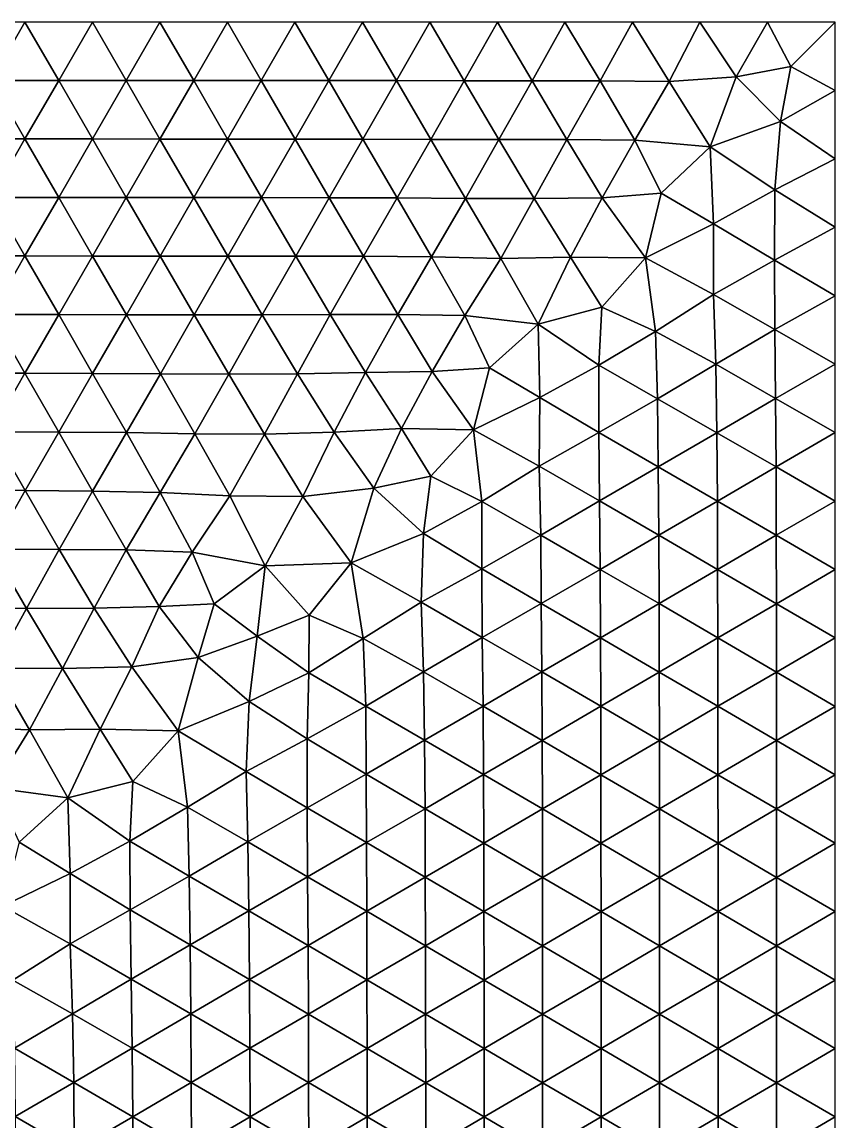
# Model space of a CAD drawing. Header units: metres. Extents: x 1 to 72, y -280 to 0.
# Drawn here: x 12.591 to 15, y -3.258 to 0 of the extents above; entities that cross this region are included whole.
import ezdxf

# ---------------------------------------------------------------- set-up
doc = ezdxf.new("R2010")
doc.units = ezdxf.units.M

msp = doc.modelspace()

# ---------------------------------------------------------------- linework, layer by layer
at = {"layer": 'layer', "color": 0}
for points in [[(12.6, 0), (12.4, 0), (12.5, -0.17322)], [(12.7, -0.17324), (12.6, 0), (12.5, -0.17322)], [(12.8, 0), (12.6, 0), (12.7, -0.17324)], [(12.9001, -0.17327), (12.8, 0), (12.7, -0.17324)], [(13, 0), (12.8, 0), (12.9001, -0.17327)], [(13.1001, -0.1733), (13, 0), (12.9001, -0.17327)], [(13.2, 0), (13, 0), (13.1001, -0.1733)], [(13.3003, -0.17336), (13.2, 0), (13.1001, -0.1733)], [(13.4, 0), (13.2, 0), (13.3003, -0.17336)], [(13.5005, -0.17347), (13.4, 0), (13.3003, -0.17336)], [(13.6, 0), (13.4, 0), (13.5005, -0.17347)], [(13.7009, -0.17367), (13.6, 0), (13.5005, -0.17347)], [(13.8, 0), (13.6, 0), (13.7009, -0.17367)], [(13.9016, -0.17393), (13.8, 0), (13.7009, -0.17367)], [(14, 0), (13.8, 0), (13.9016, -0.17393)], [(14.1026, -0.17421), (14, 0), (13.9016, -0.17393)], [(14.2, 0), (14, 0), (14.1026, -0.17421)], [(14.304, -0.17475), (14.2, 0), (14.1026, -0.17421)], [(14.4, 0), (14.2, 0), (14.304, -0.17475)], [(14.5082, -0.17604), (14.4, 0), (14.304, -0.17475)], [(14.6, 0), (14.4, 0), (14.5082, -0.17604)], [(14.7076, -0.16216), (14.6, 0), (14.5082, -0.17604)], [(14.8, 0), (14.6, 0), (14.7076, -0.16216)], [(14.8692, -0.13202), (14.8, 0), (14.7076, -0.16216)], [(15, 0), (14.8, 0), (14.8692, -0.13202)], [(15, -0.2027), (15, 0), (14.8692, -0.13202)], [(14.7076, -0.16216), (14.5082, -0.17604), (14.6298, -0.3695)], [(14.6298, -0.3695), (14.8381, -0.29486), (14.7076, -0.16216)], [(14.8381, -0.29486), (14.8692, -0.13202), (14.7076, -0.16216)], [(14.8381, -0.29486), (15, -0.2027), (14.8692, -0.13202)], [(12.6, -0.34648), (12.5, -0.17322), (12.4, -0.34644)], [(12.7, -0.17324), (12.5, -0.17322), (12.6, -0.34648)], [(12.8001, -0.34653), (12.7, -0.17324), (12.6, -0.34648)], [(12.9001, -0.17327), (12.7, -0.17324), (12.8001, -0.34653)], [(13.0002, -0.34659), (12.9001, -0.17327), (12.8001, -0.34653)], [(13.1001, -0.1733), (12.9001, -0.17327), (13.0002, -0.34659)], [(13.2004, -0.34667), (13.1001, -0.1733), (13.0002, -0.34659)], [(13.3003, -0.17336), (13.1001, -0.1733), (13.2004, -0.34667)], [(13.4008, -0.3468), (13.3003, -0.17336), (13.2004, -0.34667)], [(13.5005, -0.17347), (13.3003, -0.17336), (13.4008, -0.3468)], [(13.6014, -0.3471), (13.5005, -0.17347), (13.4008, -0.3468)], [(13.7009, -0.17367), (13.5005, -0.17347), (13.6014, -0.3471)], [(13.8025, -0.34764), (13.7009, -0.17367), (13.6014, -0.3471)], [(13.9016, -0.17393), (13.7009, -0.17367), (13.8025, -0.34764)], [(14.0042, -0.34815), (13.9016, -0.17393), (13.8025, -0.34764)], [(14.1026, -0.17421), (13.9016, -0.17393), (14.0042, -0.34815)], [(14.206, -0.34834), (14.1026, -0.17421), (14.0042, -0.34815)], [(14.304, -0.17475), (14.1026, -0.17421), (14.206, -0.34834)], [(14.4073, -0.34954), (14.304, -0.17475), (14.206, -0.34834)], [(14.5082, -0.17604), (14.304, -0.17475), (14.4073, -0.34954)], [(14.6298, -0.3695), (14.5082, -0.17604), (14.4073, -0.34954)], [(15, -0.40541), (15, -0.2027), (14.8381, -0.29486)], [(14.8215, -0.49687), (14.8381, -0.29486), (14.6298, -0.3695)], [(14.8215, -0.49687), (15, -0.40541), (14.8381, -0.29486)], [(12.6, -0.34648), (12.4, -0.34644), (12.5, -0.51971)], [(12.7001, -0.5198), (12.6, -0.34648), (12.5, -0.51971)], [(12.8001, -0.34653), (12.6, -0.34648), (12.7001, -0.5198)], [(12.9002, -0.51993), (12.8001, -0.34653), (12.7001, -0.5198)], [(13.0002, -0.34659), (12.8001, -0.34653), (12.9002, -0.51993)], [(13.1005, -0.52006), (13.0002, -0.34659), (12.9002, -0.51993)], [(13.2004, -0.34667), (13.0002, -0.34659), (13.1005, -0.52006)], [(13.301, -0.52016), (13.2004, -0.34667), (13.1005, -0.52006)], [(13.4008, -0.3468), (13.2004, -0.34667), (13.301, -0.52016)], [(13.5017, -0.52037), (13.4008, -0.3468), (13.301, -0.52016)], [(13.6014, -0.3471), (13.4008, -0.3468), (13.5017, -0.52037)], [(13.7029, -0.52105), (13.6014, -0.3471), (13.5017, -0.52037)], [(13.8025, -0.34764), (13.6014, -0.3471), (13.7029, -0.52105)], [(13.9051, -0.52242), (13.8025, -0.34764), (13.7029, -0.52105)], [(14.0042, -0.34815), (13.8025, -0.34764), (13.9051, -0.52242)], [(14.1083, -0.52268), (14.0042, -0.34815), (13.9051, -0.52242)], [(14.206, -0.34834), (14.0042, -0.34815), (14.1083, -0.52268)], [(14.3102, -0.52059), (14.206, -0.34834), (14.1083, -0.52268)], [(14.4073, -0.34954), (14.206, -0.34834), (14.3102, -0.52059)], [(14.4853, -0.50735), (14.4073, -0.34954), (14.3102, -0.52059)], [(14.6298, -0.3695), (14.4073, -0.34954), (14.4853, -0.50735)], [(14.6396, -0.59768), (14.6298, -0.3695), (14.4853, -0.50735)], [(14.6396, -0.59768), (14.8215, -0.49687), (14.6298, -0.3695)], [(15, -0.60811), (15, -0.40541), (14.8215, -0.49687)], [(12.6001, -0.69309), (12.5, -0.51971), (12.4, -0.69296)], [(12.7001, -0.5198), (12.5, -0.51971), (12.6001, -0.69309)], [(12.8002, -0.69332), (12.7001, -0.5198), (12.6001, -0.69309)], [(12.9002, -0.51993), (12.7001, -0.5198), (12.8002, -0.69332)], [(13.0007, -0.69359), (12.9002, -0.51993), (12.8002, -0.69332)], [(13.1005, -0.52006), (12.9002, -0.51993), (13.0007, -0.69359)], [(13.2014, -0.69375), (13.1005, -0.52006), (13.0007, -0.69359)], [(13.301, -0.52016), (13.1005, -0.52006), (13.2014, -0.69375)], [(13.4023, -0.69371), (13.301, -0.52016), (13.2014, -0.69375)], [(13.5017, -0.52037), (13.301, -0.52016), (13.4023, -0.69371)], [(13.6032, -0.69387), (13.5017, -0.52037), (13.4023, -0.69371)], [(13.7029, -0.52105), (13.5017, -0.52037), (13.6032, -0.69387)], [(13.8046, -0.69542), (13.7029, -0.52105), (13.6032, -0.69387)], [(13.9051, -0.52242), (13.7029, -0.52105), (13.8046, -0.69542)], [(14.3102, -0.52059), (14.1083, -0.52268), (14.216, -0.69687)], [(14.4387, -0.69874), (14.3102, -0.52059), (14.216, -0.69687)], [(14.4387, -0.69874), (14.4853, -0.50735), (14.3102, -0.52059)], [(14.4387, -0.69874), (14.6396, -0.59768), (14.4853, -0.50735)], [(14.8206, -0.70529), (14.8215, -0.49687), (14.6396, -0.59768)], [(14.8206, -0.70529), (15, -0.60811), (14.8215, -0.49687)], [(14.0095, -0.70015), (13.9051, -0.52242), (13.8046, -0.69542)], [(14.1083, -0.52268), (13.9051, -0.52242), (14.0095, -0.70015)], [(14.216, -0.69687), (14.1083, -0.52268), (14.0095, -0.70015)], [(14.6398, -0.8072), (14.6396, -0.59768), (14.4387, -0.69874)], [(14.6398, -0.8072), (14.8206, -0.70529), (14.6396, -0.59768)], [(15, -0.81081), (15, -0.60811), (14.8206, -0.70529)], [(12.6001, -0.69309), (12.4, -0.69296), (12.5001, -0.86639)], [(12.7002, -0.86673), (12.6001, -0.69309), (12.5001, -0.86639)], [(12.8002, -0.69332), (12.6001, -0.69309), (12.7002, -0.86673)], [(12.9007, -0.86727), (12.8002, -0.69332), (12.7002, -0.86673)], [(13.0007, -0.69359), (12.8002, -0.69332), (12.9007, -0.86727)], [(13.1017, -0.86779), (13.0007, -0.69359), (12.9007, -0.86727)], [(13.2014, -0.69375), (13.0007, -0.69359), (13.1017, -0.86779)], [(13.3032, -0.86773), (13.2014, -0.69375), (13.1017, -0.86779)], [(13.4023, -0.69371), (13.2014, -0.69375), (13.3032, -0.86773)], [(13.5046, -0.86685), (13.4023, -0.69371), (13.3032, -0.86773)], [(13.6032, -0.69387), (13.4023, -0.69371), (13.5046, -0.86685)], [(13.7048, -0.86632), (13.6032, -0.69387), (13.5046, -0.86685)], [(13.8046, -0.69542), (13.6032, -0.69387), (13.7048, -0.86632)], [(13.9035, -0.8692), (13.8046, -0.69542), (13.7048, -0.86632)], [(14.0095, -0.70015), (13.8046, -0.69542), (13.9035, -0.8692)], [(14.1201, -0.89483), (14.0095, -0.70015), (13.9035, -0.8692)], [(14.216, -0.69687), (14.0095, -0.70015), (14.1201, -0.89483)], [(14.309, -0.84468), (14.216, -0.69687), (14.1201, -0.89483)], [(14.309, -0.84468), (14.4387, -0.69874), (14.216, -0.69687)], [(14.4686, -0.91628), (14.4387, -0.69874), (14.309, -0.84468)], [(14.4686, -0.91628), (14.6398, -0.8072), (14.4387, -0.69874)], [(14.822, -0.91089), (14.8206, -0.70529), (14.6398, -0.8072)], [(14.822, -0.91089), (15, -0.81081), (14.8206, -0.70529)], [(14.6468, -1.0137), (14.6398, -0.8072), (14.4686, -0.91628)], [(14.6468, -1.0137), (14.822, -0.91089), (14.6398, -0.8072)], [(15, -1.01351), (15, -0.81081), (14.822, -0.91089)], [(14.3001, -1.01683), (14.309, -0.84468), (14.1201, -0.89483)], [(14.3001, -1.01683), (14.4686, -0.91628), (14.309, -0.84468)], [(12.6002, -1.04013), (12.5001, -0.86639), (12.4001, -1.03971)], [(12.7002, -0.86673), (12.5001, -0.86639), (12.6002, -1.04013)], [(12.8005, -1.04094), (12.7002, -0.86673), (12.6002, -1.04013)], [(12.9007, -0.86727), (12.7002, -0.86673), (12.8005, -1.04094)], [(13.0017, -1.04222), (12.9007, -0.86727), (12.8005, -1.04094)], [(13.1017, -0.86779), (12.9007, -0.86727), (13.0017, -1.04222)], [(13.2042, -1.04313), (13.1017, -0.86779), (13.0017, -1.04222)], [(13.3032, -0.86773), (13.1017, -0.86779), (13.2042, -1.04313)], [(13.4073, -1.04185), (13.3032, -0.86773), (13.2042, -1.04313)], [(13.5046, -0.86685), (13.3032, -0.86773), (13.4073, -1.04185)], [(13.6087, -1.03807), (13.5046, -0.86685), (13.4073, -1.04185)], [(13.7048, -0.86632), (13.5046, -0.86685), (13.6087, -1.03807)], [(13.8061, -1.03491), (13.7048, -0.86632), (13.6087, -1.03807)], [(13.9035, -0.8692), (13.7048, -0.86632), (13.8061, -1.03491)], [(13.9767, -1.02395), (13.9035, -0.8692), (13.8061, -1.03491)], [(14.1201, -0.89483), (13.9035, -0.8692), (13.9767, -1.02395)], [(14.1254, -1.1127), (14.1201, -0.89483), (13.9767, -1.02395)], [(14.1254, -1.1127), (14.3001, -1.01683), (14.1201, -0.89483)], [(14.8241, -1.11475), (14.822, -0.91089), (14.6468, -1.0137)], [(14.8241, -1.11475), (15, -1.01351), (14.822, -0.91089)], [(14.4743, -1.11627), (14.4686, -0.91628), (14.3001, -1.01683)], [(14.4743, -1.11627), (14.6468, -1.0137), (14.4686, -0.91628)], [(12.6002, -1.04013), (12.4001, -1.03971), (12.5002, -1.21356)], [(12.7003, -1.21444), (12.6002, -1.04013), (12.5002, -1.21356)], [(12.8005, -1.04094), (12.6002, -1.04013), (12.7003, -1.21444)], [(12.901, -1.21628), (12.8005, -1.04094), (12.7003, -1.21444)], [(13.0017, -1.04222), (12.8005, -1.04094), (12.901, -1.21628)], [(13.1037, -1.21948), (13.0017, -1.04222), (12.901, -1.21628)], [(13.2042, -1.04313), (13.0017, -1.04222), (13.1037, -1.21948)], [(13.4073, -1.04185), (13.2042, -1.04313), (13.3099, -1.22103)], [(13.5161, -1.21502), (13.4073, -1.04185), (13.3099, -1.22103)], [(13.6087, -1.03807), (13.4073, -1.04185), (13.5161, -1.21502)], [(13.7156, -1.20379), (13.6087, -1.03807), (13.5161, -1.21502)], [(13.8061, -1.03491), (13.6087, -1.03807), (13.7156, -1.20379)], [(13.9292, -1.20828), (13.8061, -1.03491), (13.7156, -1.20379)], [(13.9292, -1.20828), (13.9767, -1.02395), (13.8061, -1.03491)], [(13.9292, -1.20828), (14.1254, -1.1127), (13.9767, -1.02395)], [(14.3008, -1.21638), (14.3001, -1.01683), (14.1254, -1.1127)], [(14.3008, -1.21638), (14.4743, -1.11627), (14.3001, -1.01683)], [(14.6501, -1.21654), (14.6468, -1.0137), (14.4743, -1.11627)], [(14.6501, -1.21654), (14.8241, -1.11475), (14.6468, -1.0137)], [(15, -1.21622), (15, -1.01351), (14.8241, -1.11475)], [(13.3099, -1.22103), (13.2042, -1.04313), (13.1037, -1.21948)], [(14.1236, -1.3161), (14.1254, -1.1127), (13.9292, -1.20828)], [(14.1236, -1.3161), (14.3008, -1.21638), (14.1254, -1.1127)], [(14.4765, -1.31784), (14.4743, -1.11627), (14.3008, -1.21638)], [(14.4765, -1.31784), (14.6501, -1.21654), (14.4743, -1.11627)], [(14.8253, -1.31762), (14.8241, -1.11475), (14.6501, -1.21654)], [(14.8253, -1.31762), (15, -1.21622), (14.8241, -1.11475)], [(13.7156, -1.20379), (13.5161, -1.21502), (13.6337, -1.38086)], [(13.8025, -1.34568), (13.7156, -1.20379), (13.6337, -1.38086)], [(13.8025, -1.34568), (13.9292, -1.20828), (13.7156, -1.20379)], [(12.6006, -1.38793), (12.5002, -1.21356), (12.4006, -1.38712)], [(12.7003, -1.21444), (12.5002, -1.21356), (12.6006, -1.38793)], [(12.8004, -1.38941), (12.7003, -1.21444), (12.6006, -1.38793)], [(12.901, -1.21628), (12.7003, -1.21444), (12.8004, -1.38941)], [(13.0009, -1.39336), (12.901, -1.21628), (12.8004, -1.38941)], [(13.1037, -1.21948), (12.901, -1.21628), (13.0009, -1.39336)], [(13.2072, -1.40308), (13.1037, -1.21948), (13.0009, -1.39336)], [(13.3099, -1.22103), (13.1037, -1.21948), (13.2072, -1.40308)], [(13.4237, -1.40517), (13.3099, -1.22103), (13.2072, -1.40308)], [(13.5161, -1.21502), (13.3099, -1.22103), (13.4237, -1.40517)], [(13.6337, -1.38086), (13.5161, -1.21502), (13.4237, -1.40517)], [(13.9534, -1.42076), (13.9292, -1.20828), (13.8025, -1.34568)], [(13.9534, -1.42076), (14.1236, -1.3161), (13.9292, -1.20828)], [(14.3022, -1.41862), (14.3008, -1.21638), (14.1236, -1.3161)], [(14.3022, -1.41862), (14.4765, -1.31784), (14.3008, -1.21638)], [(14.6515, -1.41902), (14.6501, -1.21654), (14.4765, -1.31784)], [(14.6515, -1.41902), (14.8253, -1.31762), (14.6501, -1.21654)], [(15, -1.41892), (15, -1.21622), (14.8253, -1.31762)], [(14.1282, -1.51983), (14.1236, -1.3161), (13.9534, -1.42076)], [(14.1282, -1.51983), (14.3022, -1.41862), (14.1236, -1.3161)], [(14.4778, -1.52021), (14.4765, -1.31784), (14.3022, -1.41862)], [(14.4778, -1.52021), (14.6515, -1.41902), (14.4765, -1.31784)], [(14.826, -1.52029), (14.8253, -1.31762), (14.6515, -1.41902)], [(14.826, -1.52029), (15, -1.41892), (14.8253, -1.31762)], [(13.7809, -1.5146), (13.8025, -1.34568), (13.6337, -1.38086)], [(13.7809, -1.5146), (13.9534, -1.42076), (13.8025, -1.34568)], [(12.6006, -1.38793), (12.4006, -1.38712), (12.5016, -1.56182)], [(12.7016, -1.5626), (12.6006, -1.38793), (12.5016, -1.56182)], [(12.8004, -1.38941), (12.6006, -1.38793), (12.7016, -1.5626)], [(12.8998, -1.56372), (12.8004, -1.38941), (12.7016, -1.5626)], [(13.0009, -1.39336), (12.8004, -1.38941), (12.8998, -1.56372)], [(13.0958, -1.57064), (13.0009, -1.39336), (12.8998, -1.56372)], [(13.2072, -1.40308), (13.0009, -1.39336), (13.0958, -1.57064)], [(13.5669, -1.60188), (13.6337, -1.38086), (13.4237, -1.40517)], [(13.5669, -1.60188), (13.7809, -1.5146), (13.6337, -1.38086)], [(13.3116, -1.61113), (13.2072, -1.40308), (13.0958, -1.57064)], [(13.4237, -1.40517), (13.2072, -1.40308), (13.3116, -1.61113)], [(13.5669, -1.60188), (13.4237, -1.40517), (13.3116, -1.61113)], [(13.9539, -1.61982), (13.9534, -1.42076), (13.7809, -1.5146)], [(13.9539, -1.61982), (14.1282, -1.51983), (13.9534, -1.42076)], [(14.3039, -1.62129), (14.3022, -1.41862), (14.1282, -1.51983)], [(14.3039, -1.62129), (14.4778, -1.52021), (14.3022, -1.41862)], [(14.6523, -1.6216), (14.6515, -1.41902), (14.4778, -1.52021)], [(14.6523, -1.6216), (14.826, -1.52029), (14.6515, -1.41902)], [(15, -1.62162), (15, -1.41892), (14.826, -1.52029)], [(13.7736, -1.71837), (13.7809, -1.5146), (13.5669, -1.60188)], [(13.7736, -1.71837), (13.9539, -1.61982), (13.7809, -1.5146)], [(14.1298, -1.72217), (14.1282, -1.51983), (13.9539, -1.61982)], [(14.1298, -1.72217), (14.3039, -1.62129), (14.1282, -1.51983)], [(14.4787, -1.72282), (14.4778, -1.52021), (14.3039, -1.62129)], [(14.4787, -1.72282), (14.6523, -1.6216), (14.4778, -1.52021)], [(14.8263, -1.72296), (14.826, -1.52029), (14.6523, -1.6216)], [(14.8263, -1.72296), (15, -1.62162), (14.826, -1.52029)], [(12.6044, -1.73743), (12.5016, -1.56182), (12.4029, -1.73632)], [(12.7016, -1.5626), (12.5016, -1.56182), (12.6044, -1.73743)], [(12.8047, -1.73653), (12.7016, -1.5626), (12.6044, -1.73743)], [(12.8998, -1.56372), (12.7016, -1.5626), (12.8047, -1.73653)], [(12.998, -1.73107), (12.8998, -1.56372), (12.8047, -1.73653)], [(13.0958, -1.57064), (12.8998, -1.56372), (12.998, -1.73107)], [(13.0958, -1.57064), (12.998, -1.73107), (13.1604, -1.72302)], [(13.3116, -1.61113), (13.0958, -1.57064), (13.1604, -1.72302)], [(13.2883, -1.81906), (13.3116, -1.61113), (13.1604, -1.72302)], [(13.4418, -1.75707), (13.3116, -1.61113), (13.2883, -1.81906)], [(13.4418, -1.75707), (13.5669, -1.60188), (13.3116, -1.61113)], [(13.6025, -1.82605), (13.5669, -1.60188), (13.4418, -1.75707)], [(13.6025, -1.82605), (13.7736, -1.71837), (13.5669, -1.60188)], [(13.9548, -1.82279), (13.9539, -1.61982), (13.7736, -1.71837)], [(13.9548, -1.82279), (14.1298, -1.72217), (13.9539, -1.61982)], [(14.305, -1.82396), (14.3039, -1.62129), (14.1298, -1.72217)], [(14.305, -1.82396), (14.4787, -1.72282), (14.3039, -1.62129)], [(14.6528, -1.82426), (14.6523, -1.6216), (14.4787, -1.72282)], [(14.6528, -1.82426), (14.8263, -1.72296), (14.6523, -1.6216)], [(15, -1.82432), (15, -1.62162), (14.8263, -1.72296)], [(13.1604, -1.72302), (12.998, -1.73107), (13.113, -1.88285)], [(13.2883, -1.81906), (13.1604, -1.72302), (13.113, -1.88285)], [(13.7807, -1.92465), (13.7736, -1.71837), (13.6025, -1.82605)], [(13.7807, -1.92465), (13.9548, -1.82279), (13.7736, -1.71837)], [(14.1311, -1.92503), (14.1298, -1.72217), (13.9548, -1.82279)], [(14.1311, -1.92503), (14.305, -1.82396), (14.1298, -1.72217)], [(14.4793, -1.92551), (14.4787, -1.72282), (14.305, -1.82396)], [(14.4793, -1.92551), (14.6528, -1.82426), (14.4787, -1.72282)], [(14.8265, -1.92565), (14.8263, -1.72296), (14.6528, -1.82426)], [(14.8265, -1.92565), (15, -1.82432), (14.8263, -1.72296)], [(12.6044, -1.73743), (12.4029, -1.73632), (12.5067, -1.91386)], [(12.7112, -1.91468), (12.6044, -1.73743), (12.5067, -1.91386)], [(12.8047, -1.73653), (12.6044, -1.73743), (12.7112, -1.91468)], [(12.9167, -1.91004), (12.8047, -1.73653), (12.7112, -1.91468)], [(12.998, -1.73107), (12.8047, -1.73653), (12.9167, -1.91004)], [(13.113, -1.88285), (12.998, -1.73107), (12.9167, -1.91004)], [(13.4408, -1.92756), (13.4418, -1.75707), (13.2883, -1.81906)], [(13.4408, -1.92756), (13.6025, -1.82605), (13.4418, -1.75707)], [(13.2648, -2.01234), (13.2883, -1.81906), (13.113, -1.88285)], [(13.2648, -2.01234), (13.4408, -1.92756), (13.2883, -1.81906)], [(13.9573, -2.02626), (13.9548, -1.82279), (13.7807, -1.92465)], [(13.9573, -2.02626), (14.1311, -1.92503), (13.9548, -1.82279)], [(14.3058, -2.02674), (14.305, -1.82396), (14.1311, -1.92503)], [(14.3058, -2.02674), (14.4793, -1.92551), (14.305, -1.82396)], [(14.6531, -2.02696), (14.6528, -1.82426), (14.4793, -1.92551)], [(14.6531, -2.02696), (14.8265, -1.92565), (14.6528, -1.82426)], [(15, -2.02703), (15, -1.82432), (14.8265, -1.92565)], [(13.6097, -2.02636), (13.6025, -1.82605), (13.4408, -1.92756)], [(13.6097, -2.02636), (13.7807, -1.92465), (13.6025, -1.82605)], [(13.0536, -2.09957), (13.113, -1.88285), (12.9167, -1.91004)], [(13.0536, -2.09957), (13.2648, -2.01234), (13.113, -1.88285)], [(12.6136, -2.09634), (12.5067, -1.91386), (12.4067, -2.08913)], [(12.7112, -1.91468), (12.5067, -1.91386), (12.6136, -2.09634)], [(12.8234, -2.09474), (12.7112, -1.91468), (12.6136, -2.09634)], [(12.9167, -1.91004), (12.7112, -1.91468), (12.8234, -2.09474)], [(13.0536, -2.09957), (12.9167, -1.91004), (12.8234, -2.09474)], [(13.4367, -2.12373), (13.4408, -1.92756), (13.2648, -2.01234)], [(13.4367, -2.12373), (13.6097, -2.02636), (13.4408, -1.92756)], [(13.7841, -2.12751), (13.7807, -1.92465), (13.6097, -2.02636)], [(13.7841, -2.12751), (13.9573, -2.02626), (13.7807, -1.92465)], [(14.1322, -2.12797), (14.1311, -1.92503), (13.9573, -2.02626)], [(14.1322, -2.12797), (14.3058, -2.02674), (14.1311, -1.92503)], [(14.4797, -2.12825), (14.4793, -1.92551), (14.3058, -2.02674)], [(14.4797, -2.12825), (14.6531, -2.02696), (14.4793, -1.92551)], [(14.8266, -2.12835), (14.8265, -1.92565), (14.6531, -2.02696)], [(14.8266, -2.12835), (15, -2.02703), (14.8265, -1.92565)], [(13.2559, -2.2198), (13.2648, -2.01234), (13.0536, -2.09957)], [(13.2559, -2.2198), (13.4367, -2.12373), (13.2648, -2.01234)], [(13.6109, -2.22779), (13.6097, -2.02636), (13.4367, -2.12373)], [(13.6109, -2.22779), (13.7841, -2.12751), (13.6097, -2.02636)], [(13.9588, -2.22918), (13.9573, -2.02626), (13.7841, -2.12751)], [(13.9588, -2.22918), (14.1322, -2.12797), (13.9573, -2.02626)], [(14.3063, -2.22953), (14.3058, -2.02674), (14.1322, -2.12797)], [(14.3063, -2.22953), (14.4797, -2.12825), (14.3058, -2.02674)], [(14.6533, -2.22967), (14.6531, -2.02696), (14.4797, -2.12825)], [(14.6533, -2.22967), (14.8266, -2.12835), (14.6531, -2.02696)], [(15, -2.22973), (15, -2.02703), (14.8266, -2.12835)], [(12.6136, -2.09634), (12.4067, -2.08913), (12.5074, -2.26853)], [(12.7276, -2.29814), (12.6136, -2.09634), (12.5074, -2.26853)], [(12.8234, -2.09474), (12.6136, -2.09634), (12.7276, -2.29814)], [(12.9196, -2.24928), (12.8234, -2.09474), (12.7276, -2.29814)], [(12.9196, -2.24928), (13.0536, -2.09957), (12.8234, -2.09474)], [(13.0817, -2.32585), (13.0536, -2.09957), (12.9196, -2.24928)], [(13.0817, -2.32585), (13.2559, -2.2198), (13.0536, -2.09957)], [(13.436, -2.3272), (13.4367, -2.12373), (13.2559, -2.2198)], [(13.436, -2.3272), (13.6109, -2.22779), (13.4367, -2.12373)], [(13.7855, -2.33015), (13.7841, -2.12751), (13.6109, -2.22779)], [(13.7855, -2.33015), (13.9588, -2.22918), (13.7841, -2.12751)], [(14.133, -2.33079), (14.1322, -2.12797), (13.9588, -2.22918)], [(14.133, -2.33079), (14.3063, -2.22953), (14.1322, -2.12797)], [(14.48, -2.33099), (14.4797, -2.12825), (14.3063, -2.22953)], [(14.48, -2.33099), (14.6533, -2.22967), (14.4797, -2.12825)], [(14.8267, -2.33106), (14.8266, -2.12835), (14.6533, -2.22967)], [(14.8267, -2.33106), (15, -2.22973), (14.8266, -2.12835)], [(13.2607, -2.42813), (13.2559, -2.2198), (13.0817, -2.32585)], [(13.2607, -2.42813), (13.436, -2.3272), (13.2559, -2.2198)], [(13.6117, -2.43079), (13.6109, -2.22779), (13.436, -2.3272)], [(13.6117, -2.43079), (13.7855, -2.33015), (13.6109, -2.22779)], [(13.9597, -2.43198), (13.9588, -2.22918), (13.7855, -2.33015)], [(13.9597, -2.43198), (14.133, -2.33079), (13.9588, -2.22918)], [(14.3067, -2.43229), (14.3063, -2.22953), (14.133, -2.33079)], [(14.3067, -2.43229), (14.48, -2.33099), (14.3063, -2.22953)], [(14.6534, -2.43239), (14.6533, -2.22967), (14.48, -2.33099)], [(14.6534, -2.43239), (14.8267, -2.33106), (14.6533, -2.22967)], [(15, -2.43243), (15, -2.22973), (14.8267, -2.33106)], [(12.7276, -2.29814), (12.5074, -2.26853), (12.5827, -2.42903)], [(12.9109, -2.42625), (12.9196, -2.24928), (12.7276, -2.29814)], [(12.9109, -2.42625), (13.0817, -2.32585), (12.9196, -2.24928)], [(12.7342, -2.52244), (12.7276, -2.29814), (12.5827, -2.42903)], [(12.7342, -2.52244), (12.9109, -2.42625), (12.7276, -2.29814)], [(13.0869, -2.5298), (13.0817, -2.32585), (12.9109, -2.42625)], [(13.0869, -2.5298), (13.2607, -2.42813), (13.0817, -2.32585)], [(13.4375, -2.53156), (13.436, -2.3272), (13.2607, -2.42813)], [(13.4375, -2.53156), (13.6117, -2.43079), (13.436, -2.3272)], [(13.7862, -2.53305), (13.7855, -2.33015), (13.6117, -2.43079)], [(13.7862, -2.53305), (13.9597, -2.43198), (13.7855, -2.33015)], [(14.1334, -2.53357), (14.133, -2.33079), (13.9597, -2.43198)], [(14.1334, -2.53357), (14.3067, -2.43229), (14.133, -2.33079)], [(14.4802, -2.53372), (14.48, -2.33099), (14.3067, -2.43229)], [(14.4802, -2.53372), (14.6534, -2.43239), (14.48, -2.33099)], [(14.8267, -2.53377), (14.8267, -2.33106), (14.6534, -2.43239)], [(14.8267, -2.53377), (15, -2.43243), (14.8267, -2.33106)], [(12.5348, -2.61939), (12.7342, -2.52244), (12.5827, -2.42903)], [(12.9123, -2.62996), (12.9109, -2.42625), (12.7342, -2.52244)], [(12.9123, -2.62996), (13.0869, -2.5298), (12.9109, -2.42625)], [(13.2635, -2.63274), (13.2607, -2.42813), (13.0869, -2.5298)], [(13.2635, -2.63274), (13.4375, -2.53156), (13.2607, -2.42813)], [(13.6126, -2.63409), (13.6117, -2.43079), (13.4375, -2.53156)], [(13.6126, -2.63409), (13.7862, -2.53305), (13.6117, -2.43079)], [(13.9601, -2.63481), (13.9597, -2.43198), (13.7862, -2.53305)], [(13.9601, -2.63481), (14.1334, -2.53357), (13.9597, -2.43198)], [(14.3069, -2.63504), (14.3067, -2.43229), (14.1334, -2.53357)], [(14.3069, -2.63504), (14.4802, -2.53372), (14.3067, -2.43229)], [(14.6535, -2.63511), (14.6534, -2.43239), (14.4802, -2.53372)], [(14.6535, -2.63511), (14.8267, -2.53377), (14.6534, -2.43239)], [(15, -2.63514), (15, -2.43243), (14.8267, -2.53377)], [(12.7342, -2.73061), (12.7342, -2.52244), (12.5348, -2.61939)], [(12.7342, -2.73061), (12.9123, -2.62996), (12.7342, -2.52244)], [(13.0895, -2.73386), (13.0869, -2.5298), (12.9123, -2.62996)], [(13.0895, -2.73386), (13.2635, -2.63274), (13.0869, -2.5298)], [(13.4389, -2.73524), (13.4375, -2.53156), (13.2635, -2.63274)], [(13.4389, -2.73524), (13.6126, -2.63409), (13.4375, -2.53156)], [(13.7867, -2.73601), (13.7862, -2.53305), (13.6126, -2.63409)], [(13.7867, -2.73601), (13.9601, -2.63481), (13.7862, -2.53305)], [(14.1336, -2.73634), (14.1334, -2.53357), (13.9601, -2.63481)], [(14.1336, -2.73634), (14.3069, -2.63504), (14.1334, -2.53357)], [(14.4803, -2.73644), (14.4802, -2.53372), (14.3069, -2.63504)], [(14.4803, -2.73644), (14.6535, -2.63511), (14.4802, -2.53372)], [(14.8268, -2.73648), (14.8267, -2.53377), (14.6535, -2.63511)], [(14.8268, -2.73648), (15, -2.63514), (14.8267, -2.53377)], [(12.5639, -2.83818), (12.7342, -2.73061), (12.5348, -2.61939)], [(12.9149, -2.83502), (12.9123, -2.62996), (12.7342, -2.73061)], [(12.9149, -2.83502), (13.0895, -2.73386), (12.9123, -2.62996)], [(13.2652, -2.83647), (13.2635, -2.63274), (13.0895, -2.73386)], [(13.2652, -2.83647), (13.4389, -2.73524), (13.2635, -2.63274)], [(13.6133, -2.83724), (13.6126, -2.63409), (13.4389, -2.73524)], [(13.6133, -2.83724), (13.7867, -2.73601), (13.6126, -2.63409)], [(13.9604, -2.83763), (13.9601, -2.63481), (13.7867, -2.73601)], [(13.9604, -2.83763), (14.1336, -2.73634), (13.9601, -2.63481)], [(14.307, -2.83777), (14.3069, -2.63504), (14.1336, -2.73634)], [(14.307, -2.83777), (14.4803, -2.73644), (14.3069, -2.63504)], [(14.6535, -2.83782), (14.6535, -2.63511), (14.4803, -2.73644)], [(14.6535, -2.83782), (14.8268, -2.73648), (14.6535, -2.63511)], [(15, -2.83784), (15, -2.63514), (14.8268, -2.73648)], [(12.7413, -2.93739), (12.7342, -2.73061), (12.5639, -2.83818)], [(12.7413, -2.93739), (12.9149, -2.83502), (12.7342, -2.73061)], [(13.0914, -2.93776), (13.0895, -2.73386), (12.9149, -2.83502)], [(13.0914, -2.93776), (13.2652, -2.83647), (13.0895, -2.73386)], [(13.4398, -2.93851), (13.4389, -2.73524), (13.2652, -2.83647)], [(13.4398, -2.93851), (13.6133, -2.83724), (13.4389, -2.73524)], [(13.787, -2.93891), (13.7867, -2.73601), (13.6133, -2.83724)], [(13.787, -2.93891), (13.9604, -2.83763), (13.7867, -2.73601)], [(14.1338, -2.9391), (14.1336, -2.73634), (13.9604, -2.83763)], [(14.1338, -2.9391), (14.307, -2.83777), (14.1336, -2.73634)], [(14.4803, -2.93916), (14.4803, -2.73644), (14.307, -2.83777)], [(14.4803, -2.93916), (14.6535, -2.83782), (14.4803, -2.73644)], [(14.8268, -2.93918), (14.8268, -2.73648), (14.6535, -2.83782)], [(14.8268, -2.93918), (15, -2.83784), (14.8268, -2.73648)], [(12.5692, -3.03935), (12.7413, -2.93739), (12.5639, -2.83818)], [(12.9178, -3.03928), (12.9149, -2.83502), (12.7413, -2.93739)], [(12.9178, -3.03928), (13.0914, -2.93776), (12.9149, -2.83502)], [(13.2663, -3.03982), (13.2652, -2.83647), (13.0914, -2.93776)], [(13.2663, -3.03982), (13.4398, -2.93851), (13.2652, -2.83647)], [(13.6137, -3.04021), (13.6133, -2.83724), (13.4398, -2.93851)], [(13.6137, -3.04021), (13.787, -2.93891), (13.6133, -2.83724)], [(13.9605, -3.04042), (13.9604, -2.83763), (13.787, -2.93891)], [(13.9605, -3.04042), (14.1338, -2.9391), (13.9604, -2.83763)], [(14.3071, -3.0405), (14.307, -2.83777), (14.1338, -2.9391)], [(14.3071, -3.0405), (14.4803, -2.93916), (14.307, -2.83777)], [(14.6536, -3.04053), (14.6535, -2.83782), (14.4803, -2.93916)], [(14.6536, -3.04053), (14.8268, -2.93918), (14.6535, -2.83782)], [(15, -3.04054), (15, -2.83784), (14.8268, -2.93918)], [(12.7446, -3.1409), (12.7413, -2.93739), (12.5692, -3.03935)], [(12.7446, -3.1409), (12.9178, -3.03928), (12.7413, -2.93739)], [(13.0929, -3.14119), (13.0914, -2.93776), (12.9178, -3.03928)], [(13.0929, -3.14119), (13.2663, -3.03982), (13.0914, -2.93776)], [(13.4404, -3.14153), (13.4398, -2.93851), (13.2663, -3.03982)], [(13.4404, -3.14153), (13.6137, -3.04021), (13.4398, -2.93851)], [(13.7873, -3.14174), (13.787, -2.93891), (13.6137, -3.04021)], [(13.7873, -3.14174), (13.9605, -3.04042), (13.787, -2.93891)], [(14.1339, -3.14184), (14.1338, -2.9391), (13.9605, -3.04042)], [(14.1339, -3.14184), (14.3071, -3.0405), (14.1338, -2.9391)], [(14.4803, -3.14187), (14.4803, -2.93916), (14.3071, -3.0405)], [(14.4803, -3.14187), (14.6536, -3.04053), (14.4803, -2.93916)], [(14.8268, -3.14189), (14.8268, -2.93918), (14.6536, -3.04053)], [(14.8268, -3.14189), (15, -3.04054), (14.8268, -2.93918)], [(12.5713, -3.24207), (12.7446, -3.1409), (12.5692, -3.03935)], [(12.9195, -3.24262), (12.9178, -3.03928), (12.7446, -3.1409)], [(12.9195, -3.24262), (13.0929, -3.14119), (12.9178, -3.03928)], [(13.267, -3.24288), (13.2663, -3.03982), (13.0929, -3.14119)], [(13.267, -3.24288), (13.4404, -3.14153), (13.2663, -3.03982)], [(13.614, -3.24307), (13.6137, -3.04021), (13.4404, -3.14153)], [(13.614, -3.24307), (13.7873, -3.14174), (13.6137, -3.04021)], [(13.9606, -3.24317), (13.9605, -3.04042), (13.7873, -3.14174)], [(13.9606, -3.24317), (14.1339, -3.14184), (13.9605, -3.04042)], [(14.3071, -3.24322), (14.3071, -3.0405), (14.1339, -3.14184)], [(14.3071, -3.24322), (14.4803, -3.14187), (14.3071, -3.0405)], [(14.6536, -3.24324), (14.6536, -3.04053), (14.4803, -3.14187)], [(14.6536, -3.24324), (14.8268, -3.14189), (14.6536, -3.04053)], [(15, -3.24324), (15, -3.04054), (14.8268, -3.14189)], [(12.7462, -3.34399), (12.7446, -3.1409), (12.5713, -3.24207)], [(12.7462, -3.34399), (12.9195, -3.24262), (12.7446, -3.1409)], [(13.0937, -3.34425), (13.0929, -3.14119), (12.9195, -3.24262)], [(13.0937, -3.34425), (13.267, -3.24288), (13.0929, -3.14119)], [(13.4407, -3.34442), (13.4404, -3.14153), (13.267, -3.24288)], [(13.4407, -3.34442), (13.614, -3.24307), (13.4404, -3.14153)], [(13.7874, -3.34452), (13.7873, -3.14174), (13.614, -3.24307)], [(13.7874, -3.34452), (13.9606, -3.24317), (13.7873, -3.14174)], [(14.1339, -3.34456), (14.1339, -3.14184), (13.9606, -3.24317)], [(14.1339, -3.34456), (14.3071, -3.24322), (14.1339, -3.14184)], [(14.4804, -3.34458), (14.4803, -3.14187), (14.3071, -3.24322)], [(14.4804, -3.34458), (14.6536, -3.24324), (14.4803, -3.14187)], [(14.8268, -3.34459), (14.8268, -3.14189), (14.6536, -3.24324)], [(14.8268, -3.34459), (15, -3.24324), (14.8268, -3.14189)], [(12.5727, -3.44532), (12.7462, -3.34399), (12.5713, -3.24207)], [(12.9204, -3.44563), (12.9195, -3.24262), (12.7462, -3.34399)], [(12.9204, -3.44563), (13.0937, -3.34425), (12.9195, -3.24262)], [(13.2674, -3.44577), (13.267, -3.24288), (13.0937, -3.34425)], [(13.2674, -3.44577), (13.4407, -3.34442), (13.267, -3.24288)], [(13.6142, -3.44586), (13.614, -3.24307), (13.4407, -3.34442)], [(13.6142, -3.44586), (13.7874, -3.34452), (13.614, -3.24307)], [(13.9607, -3.44591), (13.9606, -3.24317), (13.7874, -3.34452)], [(13.9607, -3.44591), (14.1339, -3.34456), (13.9606, -3.24317)], [(14.3072, -3.44593), (14.3071, -3.24322), (14.1339, -3.34456)], [(14.3072, -3.44593), (14.4804, -3.34458), (14.3071, -3.24322)], [(14.6536, -3.44594), (14.6536, -3.24324), (14.4804, -3.34458)], [(14.6536, -3.44594), (14.8268, -3.34459), (14.6536, -3.24324)], [(15, -3.44595), (15, -3.24324), (14.8268, -3.34459)]]:
    msp.add_3dface(points, dxfattribs=at)

doc.saveas('drawing.dxf')
